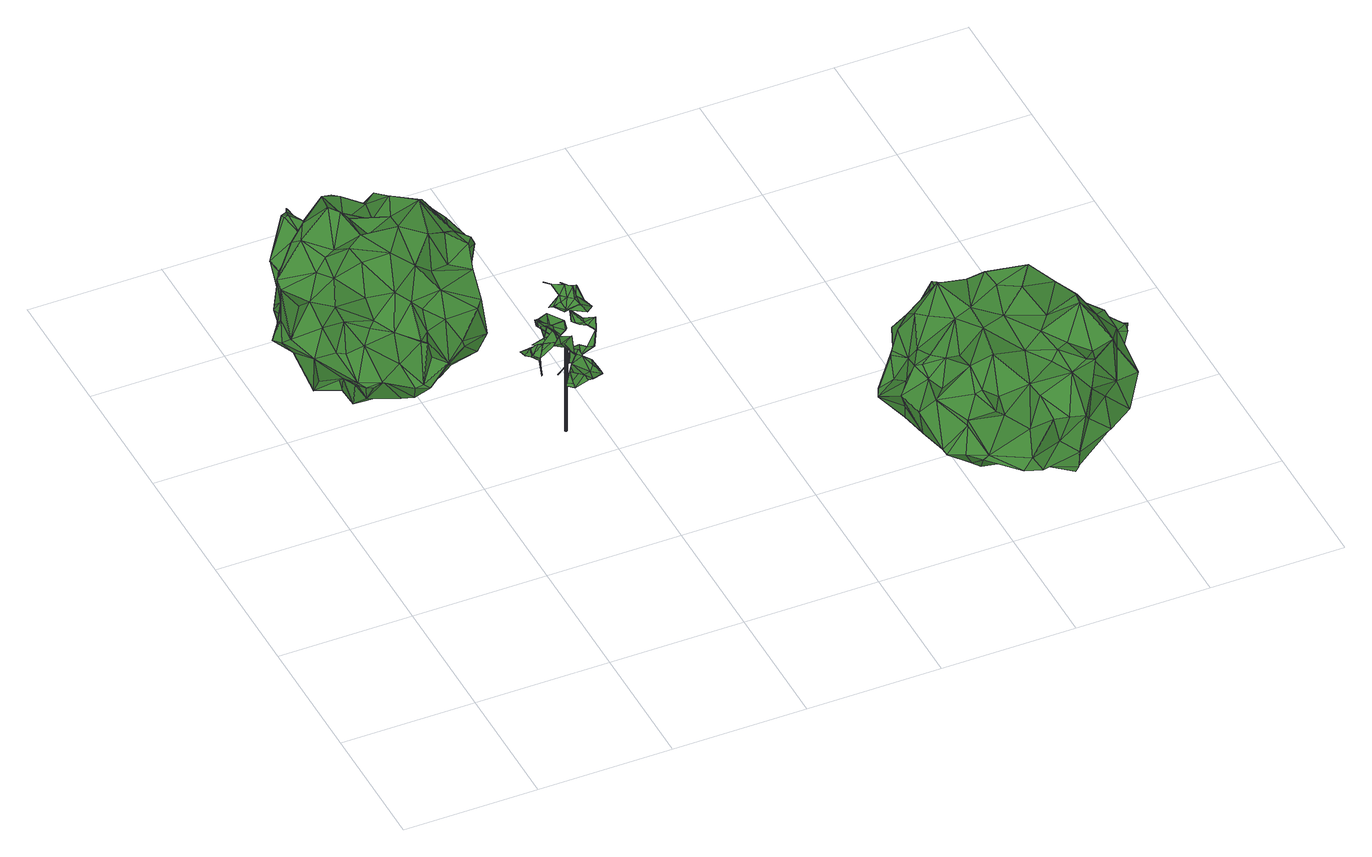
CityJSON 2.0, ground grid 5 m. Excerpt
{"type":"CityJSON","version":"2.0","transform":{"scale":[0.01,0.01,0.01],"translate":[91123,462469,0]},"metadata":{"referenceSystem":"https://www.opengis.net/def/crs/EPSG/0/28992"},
"CityObjects":{
"tree1":{"type":"SolitaryVegetationObject","attributes":{"gtid":306,"crown_width_m":7.56,"crown_median_z":3.71,"trunk_H_m":3.16,"trunk_DBH_m":0.207,"trunk_radius_m":0.104,"trunk_base_height_m":0.55,"original_gtid":"311"},"geometry":[{"type":"Solid","lod":"3","boundaries":[[[[0,1,2]],[[3,4,5]],[[6,7,8]],[[9,6,10]],[[11,12,13]],[[14,15,16]],[[17,18,19]],[[20,21,22]],[[23,24,25]],[[26,27,28]],[[29,30,31]],[[32,33,34]],[[35,29,31]],[[36,37,38]],[[12,9,39]],[[40,33,41]],[[42,43,44]],[[45,46,47]],[[48,46,45]],[[49,50,51]],[[52,53,54]],[[55,56,57]],[[58,59,60]],[[6,61,59]],[[62,63,64]],[[65,59,58]],[[66,67,68]],[[66,68,69]],[[70,71,72]],[[73,59,74]],[[73,74,75]],[[76,24,22]],[[77,78,70]],[[35,31,79]],[[80,81,82]],[[63,83,84]],[[85,86,87]],[[88,89,90]],[[91,5,14]],[[6,9,12]],[[92,93,94]],[[95,13,96]],[[97,98,99]],[[85,87,100]],[[12,39,101]],[[102,103,85]],[[104,63,105]],[[106,107,108]],[[41,33,32]],[[109,110,108]],[[98,55,111]],[[112,39,9]],[[92,104,105]],[[49,94,93]],[[7,113,114]],[[60,115,116]],[[117,116,115]],[[12,101,13]],[[79,51,35]],[[108,107,118]],[[119,120,88]],[[121,88,120]],[[122,44,123]],[[122,123,124]],[[15,14,4]],[[125,95,94]],[[126,127,128]],[[129,5,91]],[[7,6,12]],[[130,131,23]],[[130,85,131]],[[20,22,132]],[[133,134,79]],[[33,40,135]],[[136,86,130]],[[137,45,47]],[[47,46,97]],[[138,139,140]],[[141,90,126]],[[102,32,142]],[[102,142,143]],[[144,44,43]],[[138,145,146]],[[4,3,15]],[[32,100,41]],[[20,147,21]],[[127,148,21]],[[21,148,22]],[[149,22,148]],[[150,70,78]],[[51,151,35]],[[129,135,40]],[[40,45,129]],[[100,102,85]],[[32,102,100]],[[0,2,152]],[[26,153,27]],[[54,152,121]],[[119,90,141]],[[154,143,142]],[[110,106,108]],[[155,125,94]],[[155,94,49]],[[48,156,157]],[[158,157,156]],[[158,156,48]],[[151,50,159]],[[151,159,160]],[[161,162,163]],[[164,165,136]],[[85,130,86]],[[60,59,115]],[[166,43,42]],[[1,167,122]],[[148,168,149]],[[2,89,88]],[[51,50,151]],[[18,123,65]],[[76,22,149]],[[141,120,119]],[[167,37,62]],[[117,25,116]],[[31,169,133]],[[133,170,125]],[[27,125,170]],[[171,15,3]],[[171,3,69]],[[108,118,109]],[[70,72,77]],[[172,77,72]],[[71,121,72]],[[14,5,4]],[[79,134,51]],[[155,51,134]],[[7,114,8]],[[114,61,8]],[[158,41,80]],[[41,100,80]],[[126,173,127]],[[131,85,103]],[[131,103,143]],[[25,117,174]],[[80,100,81]],[[34,91,70]],[[14,70,91]],[[175,176,177]],[[93,176,175]],[[178,10,75]],[[76,25,24]],[[104,83,63]],[[104,179,83]],[[164,114,113]],[[6,8,61]],[[180,47,99]],[[97,99,47]],[[49,51,155]],[[31,133,79]],[[181,82,182]],[[150,34,70]],[[171,0,15]],[[126,183,173]],[[139,89,184]],[[136,185,174]],[[25,174,185]],[[37,105,62]],[[36,105,37]],[[17,145,138]],[[121,120,72]],[[33,91,34]],[[119,88,90]],[[123,186,124]],[[104,187,179]],[[153,125,188]],[[153,95,125]],[[133,169,170]],[[143,189,131]],[[125,155,134]],[[165,190,136]],[[136,190,86]],[[74,43,191]],[[42,83,166]],[[122,167,44]],[[18,65,19]],[[58,19,65]],[[166,83,112]],[[179,112,83]],[[192,193,163]],[[182,29,57]],[[146,145,60]],[[120,172,72]],[[120,109,172]],[[33,135,91]],[[97,157,181]],[[41,158,40]],[[48,40,158]],[[180,194,47]],[[195,13,101]],[[23,25,185]],[[171,196,0]],[[1,0,196]],[[182,82,197]],[[150,32,34]],[[198,122,124]],[[168,138,149]],[[127,199,128]],[[139,138,200]],[[95,96,94]],[[197,87,201]],[[38,67,192]],[[138,168,183]],[[11,26,165]],[[105,63,62]],[[129,91,135]],[[48,97,46]],[[81,100,87]],[[157,158,80]],[[157,80,181]],[[153,26,11]],[[153,11,13]],[[43,202,203]],[[43,203,144]],[[77,147,78]],[[204,120,128]],[[141,128,120]],[[64,42,44]],[[64,44,62]],[[144,123,44]],[[167,62,44]],[[132,22,24]],[[132,24,23]],[[205,204,199]],[[23,185,130]],[[136,130,185]],[[189,20,132]],[[171,69,206]],[[127,147,172]],[[143,154,189]],[[189,154,20]],[[20,154,147]],[[177,163,162]],[[169,31,190]],[[112,101,39]],[[195,101,112]],[[14,71,70]],[[109,120,110]],[[110,120,204]],[[73,75,59]],[[40,48,45]],[[80,82,181]],[[53,207,15]],[[172,109,118]],[[197,82,81]],[[29,201,30]],[[54,208,52]],[[174,117,164]],[[174,164,136]],[[67,193,192]],[[81,87,197]],[[37,196,38]],[[179,195,112]],[[171,38,196]],[[179,187,96]],[[92,96,187]],[[146,76,149]],[[116,76,146]],[[25,76,116]],[[2,88,152]],[[61,115,59]],[[205,199,127]],[[13,95,153]],[[165,113,7]],[[1,122,2]],[[200,89,139]],[[90,89,200]],[[36,38,192]],[[59,75,6]],[[48,157,97]],[[117,114,164]],[[192,176,36]],[[105,93,92]],[[209,176,93]],[[105,176,209]],[[105,209,93]],[[36,176,105]],[[177,176,192]],[[163,177,192]],[[12,11,7]],[[165,7,11]],[[38,171,206]],[[38,206,67]],[[55,57,151]],[[61,114,115]],[[117,115,114]],[[144,203,123]],[[112,10,178]],[[54,0,152]],[[75,10,6]],[[112,9,10]],[[131,132,23]],[[189,132,131]],[[56,182,57]],[[147,77,172]],[[172,205,127]],[[71,54,121]],[[206,68,67]],[[75,166,178]],[[166,112,178]],[[86,31,30]],[[86,30,87]],[[1,196,167]],[[167,196,37]],[[71,14,16]],[[65,202,74]],[[206,69,68]],[[129,194,5]],[[3,5,194]],[[92,94,96]],[[133,125,134]],[[35,151,57]],[[210,2,198]],[[31,86,190]],[[165,211,190]],[[125,27,188]],[[153,188,27]],[[212,26,28]],[[191,43,75]],[[210,198,184]],[[118,107,213]],[[110,213,106]],[[107,106,213]],[[204,213,110]],[[205,213,204]],[[172,118,213]],[[164,113,165]],[[205,172,213]],[[92,187,104]],[[210,89,2]],[[128,199,204]],[[122,198,2]],[[35,57,29]],[[128,141,126]],[[200,138,126]],[[200,126,90]],[[193,180,99]],[[138,183,126]],[[52,214,207]],[[71,207,214]],[[93,50,49]],[[175,50,93]],[[138,140,17]],[[162,161,50]],[[175,162,50]],[[175,177,162]],[[102,143,103]],[[56,181,182]],[[98,56,55]],[[26,212,211]],[[26,211,165]],[[168,173,183]],[[148,173,168]],[[127,173,148]],[[53,0,54]],[[53,15,0]],[[98,111,160]],[[88,121,152]],[[55,151,111]],[[56,98,97]],[[56,97,181]],[[60,116,215]],[[146,215,116]],[[65,74,59]],[[71,208,54]],[[210,216,89]],[[184,89,216]],[[184,216,210]],[[179,96,195]],[[16,15,207]],[[16,207,71]],[[52,207,53]],[[96,13,195]],[[198,186,184]],[[69,194,180]],[[161,217,50]],[[150,142,32]],[[45,194,129]],[[87,30,201]],[[74,202,43]],[[198,124,186]],[[19,145,17]],[[58,145,19]],[[154,218,147]],[[78,147,218]],[[78,218,150]],[[60,145,58]],[[142,218,154]],[[150,218,142]],[[160,159,217]],[[50,217,159]],[[190,170,169]],[[190,211,170]],[[212,170,211]],[[212,28,27]],[[212,27,170]],[[17,140,18]],[[139,18,140]],[[151,160,111]],[[208,71,214]],[[208,214,52]],[[137,47,194]],[[137,194,45]],[[193,67,66]],[[180,66,69]],[[60,215,146]],[[75,43,166]],[[149,138,146]],[[65,203,202]],[[74,191,75]],[[63,84,64]],[[42,84,83]],[[64,84,42]],[[65,123,203]],[[193,66,180]],[[69,3,194]],[[182,197,201]],[[182,201,29]],[[127,219,147]],[[21,147,219]],[[21,219,127]],[[193,99,220]],[[193,220,163]],[[163,220,161]],[[161,220,217]],[[160,217,220]],[[160,220,98]],[[99,98,220]],[[123,18,186]],[[139,184,186]],[[139,186,18]],[[221,222,223]],[[221,223,224]],[[224,223,225]],[[224,225,226]],[[223,222,227]],[[223,227,225]],[[225,227,228]],[[225,228,226]],[[227,222,229]],[[227,229,228]],[[228,229,230]],[[228,230,226]],[[229,222,231]],[[229,231,230]],[[230,231,232]],[[230,232,226]],[[231,222,233]],[[231,233,232]],[[232,233,234]],[[232,234,226]],[[233,222,235]],[[233,235,234]],[[234,235,236]],[[234,236,226]],[[235,222,237]],[[235,237,236]],[[236,237,238]],[[236,238,226]],[[237,222,239]],[[237,239,238]],[[238,239,240]],[[238,240,226]],[[239,222,241]],[[239,241,240]],[[240,241,242]],[[240,242,226]],[[241,222,243]],[[241,243,242]],[[242,243,244]],[[242,244,226]],[[243,222,245]],[[243,245,244]],[[244,245,246]],[[244,246,226]],[[245,222,247]],[[245,247,246]],[[246,247,248]],[[246,248,226]],[[247,222,249]],[[247,249,248]],[[248,249,250]],[[248,250,226]],[[249,222,251]],[[249,251,250]],[[250,251,252]],[[250,252,226]],[[251,222,253]],[[251,253,252]],[[252,253,254]],[[252,254,226]],[[253,222,255]],[[253,255,254]],[[254,255,256]],[[254,256,226]],[[255,222,257]],[[255,257,256]],[[256,257,258]],[[256,258,226]],[[257,222,259]],[[257,259,258]],[[258,259,260]],[[258,260,226]],[[259,222,261]],[[259,261,260]],[[260,261,262]],[[260,262,226]],[[261,222,263]],[[261,263,262]],[[262,263,264]],[[262,264,226]],[[263,222,265]],[[263,265,264]],[[264,265,266]],[[264,266,226]],[[265,222,267]],[[265,267,266]],[[266,267,268]],[[266,268,226]],[[267,222,269]],[[267,269,268]],[[268,269,270]],[[268,270,226]],[[269,222,221]],[[269,221,270]],[[270,221,224]],[[270,224,226]]]]}]},
"tree2":{"type":"SolitaryVegetationObject","attributes":{"gtid":305,"crown_width_m":2.78,"crown_median_z":4.62,"trunk_H_m":3.99,"trunk_DBH_m":0.0811,"trunk_radius_m":0.0405,"trunk_base_height_m":0.63,"original_gtid":"310"},"geometry":[{"type":"MultiSurface","lod":"3","boundaries":[[[271,272,273]],[[274,275,276]],[[277,278,279]],[[280,273,278]],[[281,282,283]],[[284,285,286]],[[287,288,289]],[[290,291,292]],[[288,293,294]],[[295,296,297]],[[298,299,300]],[[279,301,277]],[[302,297,303]],[[304,287,305]],[[306,307,308]],[[309,310,311]],[[312,313,293]],[[308,314,315]],[[308,316,306]],[[317,318,319]],[[306,316,320]],[[299,321,322]],[[323,324,325]],[[326,327,301]],[[323,296,291]],[[328,329,330]],[[299,298,321]],[[331,332,333]],[[334,335,332]],[[336,337,338]],[[336,338,271]],[[339,340,341]],[[339,341,342]],[[314,307,343]],[[344,345,346]],[[347,344,348]],[[347,348,349]],[[350,351,352]],[[314,308,307]],[[353,326,354]],[[355,356,357]],[[323,358,296]],[[359,360,361]],[[333,362,331]],[[354,326,301]],[[278,363,279]],[[309,311,364]],[[365,366,367]],[[363,368,279]],[[369,370,371]],[[322,372,373]],[[374,375,376]],[[272,363,278]],[[364,377,378]],[[319,379,317]],[[291,379,319]],[[380,376,381]],[[367,382,365]],[[383,384,385]],[[386,387,304]],[[388,362,333]],[[389,275,390]],[[334,388,335]],[[302,366,365]],[[303,366,302]],[[382,302,365]],[[276,389,391]],[[367,302,382]],[[333,335,388]],[[283,349,294]],[[392,375,393]],[[357,393,375]],[[394,395,349]],[[394,349,282]],[[396,397,398]],[[316,399,320]],[[400,401,402]],[[403,404,352]],[[332,277,327]],[[275,389,276]],[[329,405,330]],[[373,406,407]],[[381,408,380]],[[349,395,347]],[[283,313,281]],[[373,299,322]],[[409,410,411]],[[398,410,409]],[[412,386,304]],[[320,399,367]],[[302,367,399]],[[394,413,395]],[[290,379,291]],[[317,379,290]],[[414,415,416]],[[350,417,337]],[[282,349,283]],[[418,419,420]],[[421,420,419]],[[287,289,385]],[[422,332,331]],[[384,423,424]],[[425,384,383]],[[426,427,341]],[[342,341,427]],[[381,428,408]],[[429,430,431]],[[432,430,429]],[[311,310,328]],[[381,376,375]],[[306,433,303]],[[366,303,433]],[[434,435,393]],[[311,328,436]],[[424,423,305]],[[320,367,433]],[[294,346,437]],[[373,407,299]],[[361,369,371]],[[271,351,350]],[[438,323,439]],[[392,393,435]],[[337,280,350]],[[350,280,272]],[[390,422,389]],[[307,306,440]],[[307,440,343]],[[441,411,398]],[[315,442,443]],[[315,443,308]],[[329,444,405]],[[349,346,294]],[[336,331,273]],[[295,292,296]],[[445,292,295]],[[359,355,360]],[[320,433,306]],[[372,446,447]],[[372,447,406]],[[367,366,433]],[[280,363,272]],[[448,397,449]],[[342,380,339]],[[274,354,275]],[[282,288,394]],[[340,339,450]],[[446,451,429]],[[429,419,432]],[[357,452,361]],[[407,453,432]],[[430,432,453]],[[362,388,327]],[[278,273,272]],[[305,454,304]],[[424,305,287]],[[385,449,287]],[[431,430,455]],[[456,328,330]],[[456,330,420]],[[450,358,457]],[[364,378,458]],[[446,459,447]],[[329,328,310]],[[359,370,355]],[[407,300,299]],[[448,449,384]],[[460,395,413]],[[427,376,380]],[[419,418,432]],[[418,421,432]],[[284,286,450]],[[286,438,450]],[[419,429,451]],[[331,461,422]],[[363,280,462]],[[280,278,462]],[[281,313,312]],[[340,426,341]],[[305,463,454]],[[305,423,463]],[[403,456,337]],[[414,416,405]],[[384,464,448]],[[290,442,317]],[[412,402,401]],[[436,328,415]],[[443,442,290]],[[385,437,345]],[[385,345,383]],[[334,327,388]],[[465,466,369]],[[332,327,334]],[[290,292,445]],[[301,327,277]],[[304,467,412]],[[362,327,391]],[[326,391,327]],[[363,462,368]],[[279,368,301]],[[354,301,368]],[[288,468,394]],[[469,328,403]],[[368,462,470]],[[286,285,438]],[[285,284,438]],[[422,470,332]],[[296,358,297]],[[376,408,428]],[[323,291,324]],[[297,302,295]],[[302,445,295]],[[281,312,282]],[[319,324,291]],[[373,372,406]],[[302,399,445]],[[441,409,411]],[[350,272,271]],[[343,440,358]],[[306,303,440]],[[321,446,322]],[[288,287,468]],[[454,463,425]],[[454,425,344]],[[347,395,460]],[[342,427,380]],[[339,380,408]],[[331,389,461]],[[422,461,389]],[[333,332,335]],[[357,356,393]],[[464,386,401]],[[465,452,357]],[[308,471,316]],[[459,406,447]],[[288,282,293]],[[420,469,456]],[[337,456,469]],[[469,421,418]],[[421,469,420]],[[283,293,313]],[[398,409,441]],[[416,420,330]],[[446,453,459]],[[336,273,280]],[[403,417,404]],[[442,315,317]],[[425,463,384]],[[277,332,278]],[[385,384,449]],[[462,332,470]],[[332,462,278]],[[280,337,336]],[[397,396,449]],[[347,304,344]],[[469,418,328]],[[423,384,463]],[[326,276,391]],[[353,276,326]],[[464,401,400]],[[338,352,351]],[[384,424,464]],[[287,464,424]],[[328,456,403]],[[425,345,344]],[[361,360,357]],[[418,416,328]],[[464,287,402]],[[402,287,449]],[[338,351,271]],[[455,453,431]],[[429,431,453]],[[429,453,446]],[[430,453,455]],[[369,452,465]],[[398,411,410]],[[344,304,454]],[[415,328,416]],[[340,439,426]],[[376,427,408]],[[376,428,374]],[[435,374,428]],[[392,428,381]],[[322,446,372]],[[417,350,404]],[[450,439,340]],[[438,439,450]],[[290,471,443]],[[399,316,471]],[[435,428,392]],[[445,471,290]],[[469,338,337]],[[399,471,445]],[[291,296,292]],[[449,396,472]],[[402,449,472]],[[472,398,402]],[[374,465,357]],[[368,470,473]],[[319,318,358]],[[343,318,314]],[[314,318,315]],[[317,315,318]],[[436,377,311]],[[436,415,377]],[[461,336,331]],[[298,419,451]],[[338,403,352]],[[319,474,324]],[[339,474,319]],[[358,440,297]],[[412,401,386]],[[297,440,303]],[[408,474,339]],[[427,474,408]],[[273,331,271]],[[271,331,336]],[[294,293,283]],[[419,298,421]],[[451,446,321]],[[451,321,298]],[[346,349,348]],[[346,348,344]],[[282,312,293]],[[353,354,274]],[[276,353,274]],[[472,410,398]],[[394,467,413]],[[448,464,400]],[[418,420,416]],[[475,287,304]],[[475,468,287]],[[472,476,410]],[[410,476,398]],[[396,398,476]],[[476,472,396]],[[358,318,343]],[[319,358,339]],[[339,358,450]],[[275,354,390]],[[364,311,377]],[[323,325,439]],[[467,304,347]],[[465,374,466]],[[475,467,394]],[[374,435,466]],[[435,434,466]],[[369,466,434]],[[416,330,405]],[[381,375,392]],[[390,354,473]],[[368,473,354]],[[470,390,473]],[[422,390,470]],[[412,467,387]],[[475,387,467]],[[469,403,338]],[[426,439,325]],[[391,389,362]],[[362,389,331]],[[406,459,407]],[[453,407,459]],[[414,378,377]],[[415,414,377]],[[385,289,437]],[[294,289,288]],[[294,437,289]],[[337,417,403]],[[355,357,360]],[[361,452,369]],[[325,324,426]],[[475,304,387]],[[394,468,475]],[[412,387,402]],[[464,402,387]],[[386,464,387]],[[397,477,398]],[[400,402,477]],[[398,477,402]],[[448,400,477]],[[448,477,397]],[[346,345,437]],[[383,345,425]],[[347,460,467]],[[413,467,460]],[[357,375,374]],[[393,356,434]],[[443,471,308]],[[352,404,350]],[[427,426,474]],[[324,474,426]],[[438,457,323]],[[323,457,358]],[[284,457,438]],[[450,457,284]],[[356,370,434]],[[356,355,370]],[[434,370,369]],[[371,370,359]],[[361,371,359]],[[310,309,444]],[[364,458,444]],[[458,378,444]],[[364,444,309]],[[310,444,329]],[[414,405,444]],[[414,444,378]],[[298,300,421]],[[421,300,432]],[[432,300,407]],[[478,479,480]],[[478,480,481]],[[481,480,482]],[[481,482,483]],[[480,479,484]],[[480,484,482]],[[482,484,485]],[[482,485,483]],[[484,479,486]],[[484,486,485]],[[485,486,487]],[[485,487,483]],[[486,479,488]],[[486,488,487]],[[487,488,489]],[[487,489,483]],[[488,479,490]],[[488,490,489]],[[489,490,491]],[[489,491,483]],[[490,479,492]],[[490,492,491]],[[491,492,493]],[[491,493,483]],[[492,479,494]],[[492,494,493]],[[493,494,495]],[[493,495,483]],[[494,479,496]],[[494,496,495]],[[495,496,497]],[[495,497,483]],[[496,479,498]],[[496,498,497]],[[497,498,499]],[[497,499,483]],[[498,479,500]],[[498,500,499]],[[499,500,501]],[[499,501,483]],[[500,479,502]],[[500,502,501]],[[501,502,503]],[[501,503,483]],[[502,479,504]],[[502,504,503]],[[503,504,505]],[[503,505,483]],[[504,479,506]],[[504,506,505]],[[505,506,507]],[[505,507,483]],[[506,479,508]],[[506,508,507]],[[507,508,509]],[[507,509,483]],[[508,479,510]],[[508,510,509]],[[510,479,511]],[[510,511,509]],[[509,511,512]],[[509,512,483]],[[511,479,513]],[[511,513,512]],[[512,513,514]],[[512,514,483]],[[513,479,515]],[[513,515,514]],[[514,515,516]],[[514,516,483]],[[515,479,517]],[[515,517,516]],[[516,517,518]],[[516,518,483]],[[517,479,519]],[[517,519,518]],[[518,519,520]],[[518,520,483]],[[519,479,521]],[[519,521,520]],[[520,521,522]],[[520,522,483]],[[521,479,523]],[[521,523,522]],[[522,523,524]],[[522,524,483]],[[523,479,525]],[[523,525,524]],[[524,525,526]],[[524,526,483]],[[525,479,478]],[[525,478,526]],[[526,478,481]],[[526,481,483]]]}]},
"tree3":{"type":"SolitaryVegetationObject","attributes":{"gtid":307,"crown_width_m":8.61,"crown_median_z":3.18,"trunk_H_m":2.59,"trunk_DBH_m":0.208,"trunk_radius_m":0.104,"trunk_base_height_m":0.59,"original_gtid":"312"},"geometry":[{"type":"Solid","lod":"3","boundaries":[[[[527,528,529]],[[530,531,532]],[[533,534,535]],[[536,537,534]],[[538,539,540]],[[541,538,540]],[[542,543,544]],[[529,545,546]],[[529,546,547]],[[548,549,550]],[[551,552,553]],[[554,553,552]],[[555,556,557]],[[558,556,555]],[[559,560,561]],[[562,563,564]],[[565,562,564]],[[566,567,568]],[[569,570,554]],[[570,571,554]],[[572,553,573]],[[574,575,576]],[[577,545,578]],[[579,580,581]],[[582,555,583]],[[583,555,584]],[[585,586,587]],[[588,543,589]],[[532,539,538]],[[590,591,592]],[[593,590,592]],[[594,595,596]],[[542,597,543]],[[569,551,598]],[[599,598,551]],[[534,600,536]],[[601,602,531]],[[578,592,577]],[[543,603,544]],[[565,604,562]],[[605,606,607]],[[608,606,605]],[[602,609,610]],[[611,612,540]],[[613,536,614]],[[613,615,536]],[[616,554,552]],[[594,617,618]],[[619,620,621]],[[622,623,608]],[[618,574,594]],[[624,592,625]],[[626,627,628]],[[596,629,615]],[[630,631,632]],[[551,553,572]],[[633,587,586]],[[633,586,634]],[[567,635,568]],[[565,636,604]],[[637,638,639]],[[620,640,567]],[[641,642,643]],[[641,644,645]],[[531,602,646]],[[543,588,600]],[[613,614,618]],[[597,585,557]],[[647,527,529]],[[648,556,649]],[[650,598,599]],[[651,565,652]],[[653,654,655]],[[541,656,538]],[[538,656,657]],[[658,657,656]],[[569,554,616]],[[659,533,590]],[[643,660,661]],[[662,663,590]],[[592,591,577]],[[591,590,663]],[[642,664,665]],[[530,538,637]],[[530,532,538]],[[666,547,546]],[[579,581,667]],[[549,548,668]],[[669,556,558]],[[596,670,629]],[[643,642,660]],[[671,659,672]],[[596,595,670]],[[621,673,644]],[[534,659,671]],[[674,675,676]],[[674,676,677]],[[537,615,535]],[[537,535,534]],[[582,678,669]],[[615,629,535]],[[529,528,578]],[[545,529,578]],[[562,674,677]],[[585,597,542]],[[527,608,665]],[[653,678,654]],[[673,678,653]],[[675,679,680]],[[681,682,683]],[[619,640,620]],[[635,640,619]],[[684,556,648]],[[557,556,684]],[[581,685,667]],[[604,631,562]],[[669,555,582]],[[669,558,555]],[[686,687,688]],[[603,671,689]],[[666,690,547]],[[635,691,568]],[[627,631,630]],[[692,632,693]],[[651,652,655]],[[565,694,636]],[[536,600,588]],[[692,571,695]],[[682,687,686]],[[527,664,681]],[[654,678,696]],[[673,621,678]],[[542,586,585]],[[641,619,644]],[[643,619,641]],[[590,533,662]],[[697,662,533]],[[665,664,527]],[[639,572,698]],[[639,698,699]],[[700,532,646]],[[532,531,646]],[[701,702,703]],[[625,592,704]],[[681,703,702]],[[549,544,603]],[[557,589,597]],[[684,589,557]],[[566,575,618]],[[618,575,574]],[[603,689,549]],[[705,706,579]],[[705,579,667]],[[630,695,627]],[[570,695,571]],[[651,655,583]],[[653,564,707]],[[584,587,694]],[[651,583,584]],[[706,705,708]],[[681,664,682]],[[531,709,710]],[[671,711,534]],[[600,534,711]],[[585,587,712]],[[540,650,541]],[[613,618,615]],[[605,576,608]],[[532,700,713]],[[539,532,713]],[[567,640,635]],[[546,545,577]],[[691,619,714]],[[653,652,564]],[[643,714,619]],[[661,714,643]],[[691,635,619]],[[715,716,713]],[[701,716,715]],[[597,589,543]],[[528,527,681]],[[528,717,578]],[[618,617,615]],[[596,615,617]],[[528,715,717]],[[620,567,649]],[[691,714,576]],[[713,716,539]],[[530,637,531]],[[612,718,540]],[[611,718,612]],[[719,720,721]],[[709,639,699]],[[531,637,709]],[[709,637,639]],[[722,611,539]],[[698,634,699]],[[723,724,598]],[[703,722,701]],[[576,607,574]],[[605,607,576]],[[692,695,630]],[[674,626,675]],[[628,675,626]],[[725,664,642]],[[705,725,642]],[[588,614,536]],[[683,720,722]],[[703,683,722]],[[719,726,722]],[[590,593,727]],[[722,720,719]],[[683,721,720]],[[683,682,721]],[[728,601,729]],[[728,729,727]],[[730,618,614]],[[618,730,566]],[[681,683,703]],[[567,566,730]],[[567,730,648]],[[644,619,621]],[[539,716,722]],[[541,599,572]],[[567,648,649]],[[658,638,657]],[[639,638,658]],[[721,679,719]],[[681,702,528]],[[701,722,716]],[[634,698,633]],[[547,606,529]],[[726,611,722]],[[642,731,705]],[[600,711,543]],[[717,715,713]],[[726,679,723]],[[728,624,609]],[[712,584,555]],[[594,574,607]],[[732,708,645]],[[655,652,653]],[[591,559,577]],[[646,733,734]],[[728,593,624]],[[602,728,609]],[[609,624,610]],[[621,735,678]],[[669,678,735]],[[725,687,664]],[[682,664,687]],[[593,592,624]],[[698,736,633]],[[698,572,573]],[[580,677,676]],[[580,676,680]],[[642,665,660]],[[628,737,675]],[[680,676,675]],[[727,593,728]],[[738,739,625]],[[659,590,727]],[[659,727,672]],[[564,652,565]],[[706,707,579]],[[620,735,621]],[[738,578,717]],[[622,576,714]],[[622,714,661]],[[564,563,707]],[[649,735,620]],[[669,735,649]],[[557,585,712]],[[721,682,686]],[[628,570,737]],[[684,588,589]],[[608,576,622]],[[740,741,680]],[[740,680,721]],[[680,741,667]],[[723,679,675]],[[667,741,688]],[[653,707,706]],[[660,665,623]],[[660,623,661]],[[622,661,623]],[[667,688,705]],[[725,705,687]],[[688,687,705]],[[688,741,740]],[[628,627,695]],[[607,690,666]],[[607,666,594]],[[584,712,587]],[[608,623,665]],[[587,633,694]],[[680,679,721]],[[686,740,721]],[[688,740,686]],[[715,528,702]],[[715,702,701]],[[653,732,673]],[[726,719,679]],[[539,611,540]],[[569,737,570]],[[675,737,742]],[[723,675,742]],[[647,529,606]],[[569,598,737]],[[677,580,562]],[[562,580,563]],[[628,695,570]],[[691,575,568]],[[654,696,655]],[[732,645,644]],[[552,551,616]],[[616,551,569]],[[599,551,572]],[[581,580,685]],[[580,680,685]],[[546,577,559]],[[663,559,591]],[[697,629,670]],[[662,697,670]],[[712,555,557]],[[626,631,627]],[[674,631,626]],[[562,631,674]],[[651,584,565]],[[565,584,694]],[[694,633,632]],[[693,632,633]],[[655,696,743]],[[655,743,583]],[[646,734,700]],[[583,743,678]],[[583,678,582]],[[678,743,696]],[[709,668,548]],[[608,527,647]],[[732,644,673]],[[738,744,739]],[[717,744,738]],[[641,645,731]],[[641,731,642]],[[566,568,575]],[[708,732,706]],[[653,706,732]],[[691,576,575]],[[538,657,638]],[[538,638,637]],[[704,592,578]],[[594,596,617]],[[579,563,580]],[[704,578,738]],[[610,734,733]],[[744,734,610]],[[625,704,738]],[[610,624,739]],[[624,625,739]],[[744,713,700]],[[717,713,744]],[[650,540,718]],[[650,718,598]],[[744,700,734]],[[563,579,707]],[[692,630,632]],[[697,535,629]],[[533,535,697]],[[711,603,543]],[[663,662,559]],[[546,559,666]],[[684,648,588]],[[745,729,601]],[[699,634,668]],[[710,550,745]],[[594,561,595]],[[710,548,550]],[[594,666,561]],[[559,561,666]],[[648,730,614]],[[648,614,588]],[[534,533,659]],[[710,745,601]],[[601,531,710]],[[548,710,709]],[[711,671,603]],[[736,693,633]],[[571,692,736]],[[692,693,736]],[[571,746,554]],[[573,746,571]],[[736,698,573]],[[736,573,571]],[[554,746,553]],[[727,729,672]],[[573,553,746]],[[728,602,601]],[[745,672,729]],[[671,672,745]],[[667,685,680]],[[541,747,599]],[[650,747,541]],[[636,694,632]],[[604,632,631]],[[636,632,604]],[[649,556,669]],[[572,656,541]],[[658,656,572]],[[658,572,639]],[[748,542,668]],[[748,668,634]],[[699,668,709]],[[536,615,537]],[[650,599,747]],[[742,724,723]],[[742,737,724]],[[737,598,724]],[[689,550,549]],[[689,671,550]],[[671,745,550]],[[608,647,606]],[[690,606,547]],[[607,606,690]],[[602,733,646]],[[610,733,602]],[[586,748,634]],[[586,542,748]],[[549,668,544]],[[544,668,542]],[[739,744,610]],[[726,718,611]],[[723,718,726]],[[598,718,723]],[[705,731,708]],[[645,708,731]],[[595,560,670]],[[595,561,560]],[[670,560,662]],[[559,662,560]],[[749,750,751]],[[749,751,752]],[[752,751,753]],[[752,753,754]],[[751,750,755]],[[751,755,753]],[[753,755,756]],[[753,756,754]],[[755,750,757]],[[755,757,756]],[[756,757,758]],[[756,758,754]],[[757,750,759]],[[757,759,758]],[[758,759,760]],[[758,760,754]],[[759,750,761]],[[759,761,760]],[[760,761,762]],[[760,762,754]],[[761,750,763]],[[761,763,762]],[[762,763,764]],[[762,764,754]],[[763,750,765]],[[763,765,764]],[[764,765,766]],[[764,766,754]],[[765,750,767]],[[765,767,766]],[[766,767,768]],[[766,768,754]],[[767,750,769]],[[767,769,768]],[[768,769,770]],[[768,770,754]],[[769,750,771]],[[769,771,770]],[[770,771,772]],[[770,772,754]],[[771,750,773]],[[771,773,772]],[[772,773,774]],[[772,774,754]],[[773,750,775]],[[773,775,774]],[[774,775,776]],[[774,776,754]],[[775,750,777]],[[775,777,776]],[[776,777,778]],[[776,778,754]],[[777,750,779]],[[777,779,778]],[[778,779,780]],[[778,780,754]],[[779,750,781]],[[779,781,780]],[[780,781,782]],[[780,782,754]],[[781,750,783]],[[781,783,782]],[[782,783,784]],[[782,784,754]],[[783,750,785]],[[783,785,784]],[[784,785,786]],[[784,786,754]],[[785,750,787]],[[785,787,786]],[[786,787,788]],[[786,788,754]],[[787,750,789]],[[787,789,788]],[[788,789,790]],[[788,790,754]],[[789,750,791]],[[789,791,790]],[[790,791,792]],[[790,792,754]],[[791,750,793]],[[791,793,792]],[[792,793,794]],[[792,794,754]],[[793,750,795]],[[793,795,794]],[[794,795,796]],[[794,796,754]],[[795,750,797]],[[795,797,796]],[[796,797,798]],[[796,798,754]],[[797,750,749]],[[797,749,798]],[[798,749,752]],[[798,752,754]]]]}]}
},
"vertices":[
[457,1876,280],[398,1850,168],[321,1884,303],[638,1932,287],[633,1979,333],[647,1956,367],[210,1388,329],[272,1468,410],[205,1467,398],[234,1371,311],[212,1397,313],[377,1412,336],[288,1361,324],[395,1326,286],[557,2033,371],[572,1988,285],[555,2031,370],[86,1762,348],[107,1777,289],[48,1721,320],[333,1893,674],[256,1927,604],[222,1863,590],[317,1687,656],[263,1759,580],[254,1669,560],[437,1369,444],[458,1363,436],[442,1330,466],[723,1570,509],[587,1612,517],[577,1514,513],[560,1887,648],[571,1970,584],[548,1984,592],[714,1482,447],[532,1639,234],[483,1728,215],[583,1750,250],[259,1366,307],[674,1916,502],[670,1864,610],[256,1545,140],[234,1562,155],[285,1642,171],[674,1898,422],[779,1843,419],[763,1821,413],[775,1898,469],[672,1427,274],[711,1511,270],[721,1452,317],[462,1846,414],[457,1875,283],[393,1950,314],[684,1597,457],[762,1712,465],[723,1572,507],[63,1677,336],[134,1572,321],[82,1649,368],[182,1498,387],[416,1658,130],[418,1565,197],[316,1642,194],[102,1669,288],[713,1809,282],[652,1756,243],[691,1828,277],[712,1880,265],[484,2030,475],[491,2018,414],[382,2008,434],[167,1607,184],[138,1583,172],[197,1477,285],[223,1745,540],[412,2034,593],[438,2017,590],[687,1455,437],[723,1726,560],[676,1703,588],[723,1717,563],[348,1469,160],[332,1562,231],[515,1721,657],[522,1599,575],[607,1676,624],[285,1970,310],[223,1920,287],[183,1952,282],[557,1977,454],[551,1458,183],[593,1462,216],[555,1411,265],[447,1315,279],[419,1381,197],[819,1762,442],[754,1675,354],[759,1684,342],[638,1814,659],[290,1361,322],[524,1801,635],[427,1769,615],[436,1542,212],[503,1602,212],[316,2185,451],[318,2183,451],[318,2185,450],[327,2159,434],[307,2168,451],[727,1638,349],[249,1401,237],[298,1482,466],[212,1500,512],[182,1610,412],[162,1667,491],[208,1562,531],[329,2159,437],[257,1984,330],[265,2020,395],[394,2008,321],[299,1776,215],[181,1699,217],[220,1706,291],[528,1343,338],[195,1986,371],[284,2005,486],[183,2031,384],[664,1930,383],[447,1638,626],[376,1719,670],[294,1761,600],[559,1440,446],[605,1398,366],[671,1915,500],[410,1522,555],[691,1829,280],[136,1844,363],[141,1908,278],[129,1808,331],[184,2032,382],[476,1840,609],[386,1836,649],[191,1642,185],[96,1758,365],[100,1768,487],[367,2010,621],[199,1894,566],[102,1804,503],[510,1968,568],[708,1576,388],[392,1951,311],[424,1322,296],[372,1881,646],[610,1391,345],[723,1816,510],[739,1792,510],[703,1856,565],[713,1573,251],[729,1636,348],[774,1576,229],[771,1575,228],[727,1645,196],[326,1508,472],[371,1441,455],[222,1450,185],[333,1764,178],[169,1872,474],[495,1480,483],[479,1409,444],[583,1876,250],[314,2046,504],[248,1901,471],[340,1607,490],[711,1572,249],[607,1603,259],[722,1592,232],[216,1419,294],[388,1424,171],[762,1794,287],[771,1690,542],[750,1663,542],[171,1871,471],[131,1807,332],[353,1662,601],[137,1770,299],[409,1444,216],[481,1379,354],[364,1856,670],[459,1495,517],[230,1599,208],[686,1676,218],[732,1735,278],[711,1880,269],[302,1400,301],[472,1788,228],[676,1699,589],[272,1747,328],[257,2075,518],[151,1929,279],[660,1634,503],[138,1585,170],[167,1608,181],[252,2089,518],[273,2077,518],[647,1818,260],[552,1882,367],[390,1949,422],[606,1602,262],[271,1828,393],[438,1371,447],[442,1330,468],[309,2167,452],[506,1938,470],[159,1749,411],[138,1843,362],[748,1586,238],[395,1900,585],[369,1937,509],[747,1651,294],[435,1701,55],[425,1702,55],[435,1704,55],[435,1720,371],[435,1723,371],[425,1721,371],[434,1707,55],[434,1726,371],[433,1709,55],[433,1728,371],[431,1711,55],[431,1730,371],[428,1712,54],[428,1731,371],[426,1712,54],[426,1731,371],[423,1712,54],[423,1731,371],[420,1711,54],[420,1730,371],[418,1710,55],[418,1729,371],[416,1708,55],[416,1727,371],[415,1705,55],[415,1724,371],[415,1703,55],[415,1722,371],[415,1700,55],[415,1719,371],[416,1697,55],[416,1716,372],[417,1695,55],[417,1714,372],[419,1693,56],[419,1712,372],[422,1692,56],[422,1711,372],[424,1692,56],[424,1711,372],[427,1692,56],[427,1711,372],[430,1693,56],[429,1712,372],[432,1694,56],[432,1713,372],[434,1696,55],[434,1715,372],[435,1699,55],[435,1718,372],
[805,1239,482],[808,1259,493],[806,1239,482],[934,1274,400],[921,1253,413],[920,1253,412],[872,1295,420],[840,1300,453],[882,1322,448],[809,1258,493],[845,1269,637],[863,1245,641],[863,1245,642],[839,1139,334],[839,1140,333],[839,1139,332],[923,1177,619],[899,1213,650],[919,1193,654],[907,1086,430],[905,1114,438],[891,1105,430],[863,1246,642],[899,1213,652],[857,1070,426],[890,1105,429],[858,1070,425],[787,1188,446],[761,1190,434],[756,1163,429],[880,1292,415],[832,1030,433],[881,1021,403],[872,1157,582],[921,1136,616],[909,1008,389],[956,1034,374],[956,1034,376],[820,1045,547],[859,1074,545],[814,1059,538],[846,1269,638],[845,1269,639],[961,1071,368],[960,1071,369],[909,1008,391],[932,1071,419],[960,1072,368],[909,1094,390],[887,998,399],[782,1201,431],[739,1228,400],[894,1159,413],[896,1159,413],[895,1160,413],[903,1280,398],[839,1251,406],[833,1117,520],[860,1074,544],[834,1117,519],[851,1215,442],[839,1251,408],[841,1223,388],[800,1262,384],[800,1261,384],[807,1239,482],[845,1194,505],[812,1187,518],[930,1150,376],[895,1170,364],[941,1189,390],[962,1169,387],[960,1071,367],[872,1145,600],[912,1163,624],[892,1179,624],[845,1187,593],[870,1184,608],[872,1200,625],[798,1215,524],[798,1215,522],[784,1182,533],[933,1274,398],[936,1296,417],[937,1253,496],[974,1233,462],[974,1234,461],[908,1094,389],[935,1252,496],[936,1252,495],[924,1215,478],[843,1223,388],[841,1300,454],[819,1045,546],[811,1013,389],[834,992,388],[834,991,389],[882,1320,448],[935,1207,473],[936,1251,496],[925,1215,479],[739,1228,399],[735,1182,420],[972,1188,465],[1005,1198,482],[995,1171,450],[814,1059,537],[846,1025,508],[907,1086,429],[981,1152,395],[996,1171,451],[810,1013,390],[921,1137,617],[964,1136,591],[924,1177,620],[903,1201,551],[903,1202,552],[800,1262,383],[895,1238,409],[920,1253,414],[895,1239,408],[1006,1198,483],[1005,1198,483],[872,1200,624],[830,1193,590],[957,1243,605],[968,1225,558],[938,1265,593],[881,1021,405],[944,1217,574],[904,1202,551],[943,1217,576],[813,1173,528],[785,1182,533],[861,1063,499],[737,1182,419],[746,1155,432],[980,1152,396],[914,1281,601],[938,1265,594],[915,1282,602],[903,1203,551],[831,1193,590],[859,1063,499],[799,1087,512],[833,1116,518],[812,1187,520],[835,1128,486],[798,1171,457],[836,1128,486],[798,1171,459],[895,1239,410],[930,1096,608],[963,1136,590],[921,1136,617],[941,1190,391],[962,1169,389],[994,1171,451],[774,1146,414],[772,1124,363],[773,1125,363],[774,1142,425],[887,999,398],[964,1198,472],[972,1188,466],[798,1087,513],[919,1192,654],[882,1145,365],[894,1170,365],[913,1040,394],[914,1283,601],[932,1070,419],[928,1055,410],[847,1025,508],[858,1070,426],[782,1201,429],[761,1190,433],[962,1193,575],[962,1193,577],[883,1145,364],[788,1188,444],[935,1209,472],[773,1146,414],[873,1145,600],[772,1125,362],[832,1158,518],[883,1145,366],[846,1024,508],[756,1163,427],[831,1192,590],[851,1214,442],[841,1299,453],[930,1096,609],[962,1192,576],[949,1203,466],[949,1202,467],[846,1187,591],[892,1180,624],[830,1158,518],[872,1293,420],[913,1040,396],[955,1243,605],[880,1292,416],[930,1150,378],[870,1184,606],[956,1243,606],[967,1224,558],[879,1152,63],[875,1152,63],[879,1153,63],[883,1160,462],[883,1161,462],[879,1160,462],[879,1154,63],[883,1162,462],[878,1155,63],[882,1162,462],[877,1155,63],[881,1163,462],[876,1156,63],[880,1164,462],[875,1156,63],[879,1164,462],[874,1156,63],[878,1163,462],[873,1155,63],[877,1163,462],[872,1155,63],[876,1162,462],[871,1154,63],[876,1161,462],[871,1153,63],[875,1161,462],[871,1152,63],[875,1160,462],[871,1151,63],[875,1158,462],[872,1150,63],[876,1157,462],[872,1149,63],[873,1148,63],[877,1156,462],[874,1148,63],[878,1156,462],[875,1148,63],[879,1155,462],[876,1148,63],[880,1156,462],[877,1148,63],[881,1156,462],[878,1149,63],[882,1157,462],[879,1150,63],[883,1158,462],[879,1151,63],[883,1159,462],
[2132,521,551],[2144,645,542],[2087,649,510],[2389,784,269],[2277,862,285],[2401,888,392],[1934,766,287],[2006,680,231],[1923,649,320],[1972,544,159],[2021,586,258],[2499,816,362],[2466,789,474],[2498,777,435],[2548,793,368],[2265,577,196],[2146,582,155],[2229,627,156],[2015,707,502],[1931,618,454],[1948,548,477],[2320,722,154],[2296,693,134],[2245,722,177],[2635,626,316],[2733,666,247],[2634,625,313],[2718,629,251],[2204,284,254],[2078,369,243],[2187,380,211],[2116,271,318],[1912,646,401],[1855,642,329],[1854,538,402],[2560,269,234],[2461,253,338],[2452,186,246],[2508,270,214],[1906,330,244],[1983,292,184],[1873,254,287],[2688,579,325],[2683,549,319],[2641,534,286],[2585,687,332],[2570,589,314],[1829,381,393],[1872,285,288],[1880,355,450],[1983,749,492],[2091,799,551],[2394,218,422],[2514,275,368],[2408,248,458],[2222,194,228],[2270,176,214],[2346,289,259],[2281,488,213],[2355,529,246],[2390,417,274],[2019,510,156],[2109,486,182],[1929,803,275],[1932,775,419],[1999,843,414],[1974,911,310],[1812,488,390],[1780,603,311],[1780,603,308],[2188,473,180],[2574,633,398],[2587,686,335],[2094,605,169],[2151,843,233],[2180,934,276],[2215,645,152],[2535,306,216],[1936,427,424],[1988,511,476],[1909,476,439],[2024,391,520],[2142,944,284],[2137,940,433],[2488,640,498],[2496,659,430],[1936,507,315],[1987,432,241],[1860,563,223],[2736,665,248],[1847,534,298],[1861,420,260],[1996,181,297],[1979,188,276],[2086,94,262],[1998,296,478],[2023,294,490],[2067,915,363],[2107,901,430],[2582,383,352],[2618,451,293],[2629,477,299],[1841,616,260],[2616,452,290],[2587,377,305],[2582,418,292],[2435,498,272],[2423,581,171],[1930,226,287],[2515,327,222],[2389,785,266],[2435,765,348],[2442,665,273],[1977,188,278],[2130,140,397],[2183,260,484],[2052,177,458],[2119,97,305],[2226,161,388],[2252,896,307],[2039,510,470],[2024,371,214],[2008,271,174],[2559,705,369],[2406,220,269],[2450,189,245],[2309,130,240],[2300,121,183],[2301,124,182],[2546,793,365],[2516,797,365],[2555,712,359],[2009,744,217],[2073,271,459],[2026,188,474],[1882,725,364],[1890,733,376],[2224,387,521],[2097,367,563],[1890,548,451],[2412,227,536],[2350,673,152],[2060,191,236],[1797,640,311],[2121,732,141],[2114,810,135],[2150,80,254],[2605,307,362],[2591,440,447],[2549,350,448],[2603,294,363],[2191,134,215],[2528,466,510],[2524,325,512],[2222,551,551],[2306,437,540],[2357,498,544],[2108,485,185],[2425,276,495],[2376,376,511],[2331,355,511],[2383,235,542],[2208,697,176],[1909,530,461],[1959,272,371],[2610,498,293],[2512,486,332],[2463,363,237],[2628,478,296],[2291,123,165],[1874,687,331],[2482,591,251],[2449,612,170],[2273,873,418],[2374,682,621],[2261,691,564],[2323,619,591],[2099,850,430],[2330,237,500],[2336,137,386],[2373,195,314],[2280,147,391],[2371,722,171],[2295,770,225],[2124,664,165],[2283,344,273],[2334,831,467],[1959,273,394],[2252,765,569],[2367,758,497],[2200,800,528],[2548,643,413],[2460,477,616],[2457,477,616],[2450,435,615],[2457,642,546],[2571,498,490],[2553,573,344],[2297,327,492],[2513,537,516],[2059,861,251],[2117,915,269],[2131,825,185],[1936,373,219],[2211,237,441],[2249,161,285],[2190,889,419],[2218,888,430],[2057,189,236],[2560,535,312],[2644,550,331],[2123,880,449],[2135,938,435],[2444,317,494],[2412,229,537],[2577,515,318],[2292,125,167],[2193,875,450],[2217,740,200],[2626,581,306],[2558,713,361],[2340,617,213],[2235,502,59],[2225,502,59],[2235,505,59],[2237,514,318],[2237,516,318],[2227,513,318],[2234,508,59],[2236,519,318],[2232,510,59],[2234,521,318],[2230,511,59],[2232,522,318],[2227,512,59],[2229,523,318],[2225,512,59],[2227,524,318],[2222,512,59],[2224,523,318],[2219,511,59],[2221,522,318],[2217,509,59],[2219,520,318],[2216,507,59],[2218,518,318],[2215,504,59],[2217,515,318],[2215,502,59],[2217,513,318],[2215,499,59],[2217,510,318],[2216,496,59],[2218,508,318],[2218,494,59],[2220,505,318],[2220,493,59],[2222,504,318],[2223,492,60],[2225,503,318],[2226,492,59],[2227,503,318],[2228,492,59],[2230,503,318],[2231,493,59],[2233,504,318],[2233,495,59],[2235,506,318],[2234,497,59],[2236,508,318],[2235,500,59],[2237,511,318]
]}
